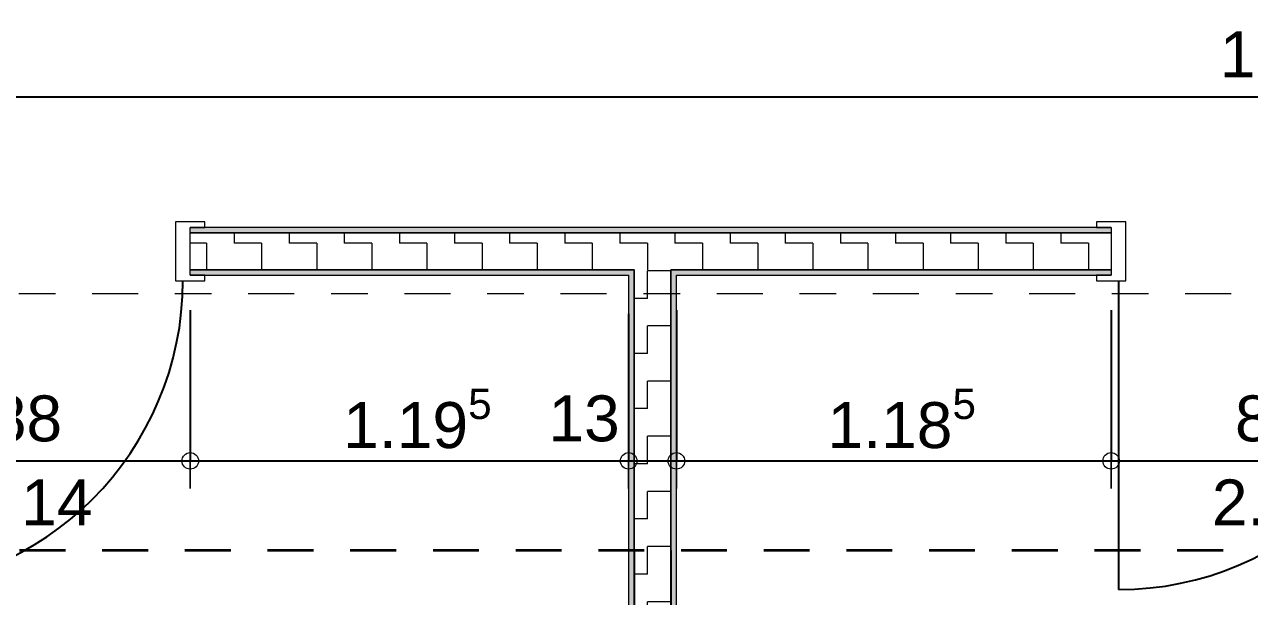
# Model space of a CAD drawing. Header units: metres. Extents: x -94.5 to -10.5, y 121.5 to 156.5.
# Drawn here: x -48.42 to -45.086, y 138.014 to 139.57 of the extents above; entities that cross this region are included whole.
import ezdxf

# ---------------------------------------------------------------- set-up
doc = ezdxf.new("R2010")
doc.units = ezdxf.units.M
doc.header["$PDMODE"] = 65
for name, pattern in [('AUSGEZOGEN', [0]), ('GETRENNT2_S10', [0.255, 0.125, -0.065, 0, -0.065]), ('STRICHLINIE_S4', [0.165, 0.125, -0.04]), ('VERDECKT2_S2', [0.09, 0.05, -0.04])]:
    doc.linetypes.add(name, pattern=pattern)
doc.layers.add('XR$1$_3808', color=7, linetype='Continuous')
for name, color, linetype, lineweight in [('XR$1$Bauachsen_grob', 7, 'GETRENNT2_S10', 13), ('XR$1$Hilfskonstruktion', 5, 'VERDECKT2_S2', 13), ('XR$1$Leichtbauwaende', 7, 'AUSGEZOGEN', 18), ('XR$1$Schnittbegrenzung', 7, 'AUSGEZOGEN', 13), ('XR$1$Tuerblatt', 7, 'AUSGEZOGEN', 18), ('XR$1$Werkplan-_Ausfuehrungsmasse', 7, 'AUSGEZOGEN', 13)]:
    doc.layers.add(name, color=color, linetype=linetype, lineweight=lineweight)
doc.styles.add('ARIAL', font='ARIAL.TTF')
doc.dimstyles.new('_DIMSTYLE_3', dxfattribs={"dimtxt": 0.125, "dimasz": 0.15, "dimexe": 0, "dimexo": 0, "dimgap": 0.0625, "dimtad": 2, "dimrnd": 0.005, "dimzin": 4, "dimdsep": 46, "dimtxsty": 'ARIAL', "dimblk1": 'ALL_ML_KREIS', "dimblk2": 'ALL_ML_KREIS', "dimsah": 1, "dimcen": 0, "dimclrd": 256, "dimclre": 256, "dimclrt": 256, "dimadec": 0, "dimazin": 0, "dimtfac": 1, "dimtdec": 0, "dimtix": 1, "dimtmove": 2, "dimatfit": 3, "dimfxl": 0, "dimtzin": 0, "dimlwd": 0, "dimlwe": -1, "dimarcsym": 0})
doc.dimstyles.new('_DIMSTYLE_6', dxfattribs={"dimtxt": 0.125, "dimasz": 0.15, "dimexe": 0, "dimexo": 0, "dimgap": 0.0625, "dimtad": 2, "dimdec": 1, "dimlfac": 100, "dimrnd": 0.5, "dimzin": 4, "dimdsep": 46, "dimtxsty": 'ARIAL', "dimblk1": 'ALL_ML_KREIS', "dimblk2": 'ALL_ML_KREIS', "dimsah": 1, "dimcen": 0, "dimclrd": 256, "dimclre": 256, "dimclrt": 256, "dimadec": 0, "dimazin": 0, "dimtfac": 1, "dimtdec": 0, "dimtix": 1, "dimtmove": 2, "dimatfit": 3, "dimfxl": 0, "dimtvp": 1.2, "dimtzin": 0, "dimlwd": 0, "dimlwe": -1, "dimarcsym": 0})
doc.dimstyles.new('_DIMSTYLE_7', dxfattribs={"dimtxt": 0.125, "dimasz": 0.15, "dimexe": 0, "dimexo": 0, "dimgap": 0.0625, "dimtad": 2, "dimdec": 3, "dimrnd": 0.005, "dimzin": 4, "dimdsep": 46, "dimtxsty": 'ARIAL', "dimblk1": 'ALL_ML_KREIS', "dimblk2": 'ALL_ML_KREIS', "dimsah": 1, "dimcen": 0, "dimclrd": 256, "dimclre": 256, "dimclrt": 256, "dimadec": 0, "dimazin": 0, "dimtfac": 1, "dimtdec": 0, "dimtix": 1, "dimtmove": 2, "dimatfit": 3, "dimfxl": 0, "dimtzin": 0, "dimlwd": 0, "dimlwe": -1, "dimarcsym": 0})
doc.dimstyles.new('_DIMSTYLE_9', dxfattribs={"dimtxt": 0.125, "dimasz": 0.15, "dimexe": 0, "dimexo": 0, "dimgap": 0.0625, "dimtad": 2, "dimdec": 1, "dimlfac": 100, "dimrnd": 0.5, "dimzin": 4, "dimdsep": 46, "dimtxsty": 'ARIAL', "dimblk1": 'ALL_ML_KREIS', "dimblk2": 'ALL_ML_KREIS', "dimsah": 1, "dimcen": 0, "dimclrd": 256, "dimclre": 256, "dimclrt": 256, "dimadec": 0, "dimazin": 0, "dimtfac": 1, "dimtdec": 0, "dimtix": 1, "dimtmove": 2, "dimatfit": 3, "dimfxl": 0, "dimtzin": 0, "dimlwd": 0, "dimlwe": -1, "dimarcsym": 0})

# ---------------------------------------------------------------- blocks, each defined once
blk = doc.blocks.new('ALL_ML_KREIS')
at = {"color": 0, "linetype": 'ByBlock', "lineweight": -2}
for p, q in [((0, -0.5), (0, 0.5)), ((-1, 0), (0.5, 0))]:
    blk.add_line(p, q, dxfattribs=at)
blk.add_circle((0, 0), 0.15, dxfattribs=at)
blk = doc.blocks.new('*D253')
at = {"layer": 'DEFPOINTS'}
for p in [(-53.4181, 139.373), (-53.4181, 139.173), (-36.4881, 139.018)]:
    blk.add_point(p, dxfattribs=at)
at = {"layer": 'XR$1$Werkplan-_Ausfuehrungsmasse', "lineweight": -2}
for p, q in [((-53.4181, 139.233), (-53.4181, 139.373)), ((-53.4181, 139.373), (-36.4881, 139.373)), ((-36.4881, 139.093), (-36.4881, 139.373))]:
    blk.add_line(p, q, dxfattribs=at)
at = {"layer": 'XR$1$Werkplan-_Ausfuehrungsmasse', "xscale": 0.15, "yscale": 0.15, "zscale": 0.15, "rotation": 180}
blk.add_blockref('ALL_ML_KREIS', (-53.4181, 139.373), dxfattribs=at)
at = {"layer": 'XR$1$Werkplan-_Ausfuehrungsmasse', "xscale": 0.15, "yscale": 0.15, "zscale": 0.15}
blk.add_blockref('ALL_ML_KREIS', (-36.4881, 139.373), dxfattribs=at)
at = {"layer": 'XR$1$Werkplan-_Ausfuehrungsmasse', "insert": (-44.9489, 139.4878), "char_height": 0.125, "width": 0.625, "attachment_point": 5, "style": 'ARIAL'}
blk.add_mtext('\\A1;{\\A1;{16.93\\H0.082500;\\S^ ;}}', dxfattribs=at)
blk = doc.blocks.new('COMPLEXOBJECT_7')
at = {"layer": 'XR$1$Bauachsen_grob', "color": 8}
blk.add_line((-80.9611, 138.838), (-13.4611, 138.838), dxfattribs=at)
blk = doc.blocks.new('Tür_2_$F2')
at = {"layer": 'XR$1$_3808', "color": 7, "linetype": 'AUSGEZOGEN', "lineweight": -3}
blk.add_line((0.86, 0.145), (0.86, 0.985), dxfattribs=at)
at = {"layer": 'XR$1$_3808', "color": 7, "linetype": 'AUSGEZOGEN', "lineweight": 18}
for points in [[(0, 0.065), (0, 0), (-0.04, 0), (-0.04, -0.015), (0.04, -0.015), (0.04, 0.145), (-0.04, 0.145), (-0.04, 0.13), (0, 0.13), (0, 0.065)], [(0.84, 0.065), (0.84, -0.015), (0.92, -0.015), (0.92, 0), (0.88, 0), (0.88, 0.13), (0.92, 0.13), (0.92, 0.145), (0.84, 0.145), (0.84, 0.065)]]:
    blk.add_lwpolyline(points, close=True, dxfattribs=at)
at = {"layer": 'XR$1$_3808', "color": 7, "linetype": 'AUSGEZOGEN', "lineweight": -3}
blk.add_arc((0.86, 0.145), 0.84, 90, 180, dxfattribs=at)
blk = doc.blocks.new('COMPLEXOBJECT_9')
at = {"layer": 'XR$1$Schnittbegrenzung', "color": 12, "linetype": 'STRICHLINIE_S4', "lineweight": 35}
blk.add_line((-28.9585, 138.1391), (-82.7811, 138.1391), dxfattribs=at)
blk = doc.blocks.new('*D442')
at = {"layer": 'DEFPOINTS'}
for p in [(-48.8491, 138.888), (-47.9691, 138.888), (-48.8491, 138.383)]:
    blk.add_point(p, dxfattribs=at)
at = {"layer": 'XR$1$Werkplan-_Ausfuehrungsmasse', "lineweight": -2}
for p, q in [((-48.8491, 138.793), (-48.8491, 138.383)), ((-47.9691, 138.793), (-47.9691, 138.383)), ((-48.8491, 138.383), (-47.9691, 138.383))]:
    blk.add_line(p, q, dxfattribs=at)
at = {"layer": 'XR$1$Werkplan-_Ausfuehrungsmasse', "xscale": 0.15, "yscale": 0.15, "zscale": 0.15, "rotation": 180}
blk.add_blockref('ALL_ML_KREIS', (-48.8491, 138.383), dxfattribs=at)
at = {"layer": 'XR$1$Werkplan-_Ausfuehrungsmasse', "xscale": 0.15, "yscale": 0.15, "zscale": 0.15}
blk.add_blockref('ALL_ML_KREIS', (-47.9691, 138.383), dxfattribs=at)
at = {"layer": 'XR$1$Werkplan-_Ausfuehrungsmasse', "insert": (-48.4149, 138.4977), "char_height": 0.125, "width": 0.5, "attachment_point": 5, "style": 'ARIAL'}
blk.add_mtext('\\A1;{\\A1;{88\\H0.082500;\\S^ ;}}', dxfattribs=at)
at = {"layer": 'XR$1$Werkplan-_Ausfuehrungsmasse', "insert": (-48.5748, 138.3325), "char_height": 0.125, "width": 0.00625, "attachment_point": 1, "line_spacing_factor": 0.60241, "style": 'ARIAL'}
blk.add_mtext('\\A1;{2.14\\H0.082500;\\S^ ;}', dxfattribs=at)
blk = doc.blocks.new('*D443')
at = {"layer": 'DEFPOINTS'}
for p in [(-47.9691, 138.888), (-46.7761, 138.888), (-47.9691, 138.383)]:
    blk.add_point(p, dxfattribs=at)
at = {"layer": 'XR$1$Werkplan-_Ausfuehrungsmasse', "lineweight": -2}
for p, q in [((-47.9691, 138.793), (-47.9691, 138.383)), ((-46.7761, 138.783), (-46.7761, 138.383)), ((-47.9691, 138.383), (-46.7761, 138.383))]:
    blk.add_line(p, q, dxfattribs=at)
at = {"layer": 'XR$1$Werkplan-_Ausfuehrungsmasse', "xscale": 0.15, "yscale": 0.15, "zscale": 0.15, "rotation": 180}
blk.add_blockref('ALL_ML_KREIS', (-47.9691, 138.383), dxfattribs=at)
at = {"layer": 'XR$1$Werkplan-_Ausfuehrungsmasse', "xscale": 0.15, "yscale": 0.15, "zscale": 0.15}
blk.add_blockref('ALL_ML_KREIS', (-46.7761, 138.383), dxfattribs=at)
at = {"layer": 'XR$1$Werkplan-_Ausfuehrungsmasse', "insert": (-47.3508, 138.4977), "char_height": 0.125, "width": 0.625, "attachment_point": 5, "style": 'ARIAL'}
blk.add_mtext('\\A1;{\\A1;{1.19\\H0.082500;\\S5^ ;}}', dxfattribs=at)
blk = doc.blocks.new('*D444')
at = {"layer": 'DEFPOINTS'}
for p in [(-46.7761, 138.888), (-46.6461, 138.888), (-46.7761, 138.383)]:
    blk.add_point(p, dxfattribs=at)
at = {"layer": 'XR$1$Werkplan-_Ausfuehrungsmasse', "lineweight": -2}
for p, q in [((-46.6461, 138.793), (-46.6461, 138.383)), ((-46.7761, 138.783), (-46.7761, 138.383)), ((-46.7761, 138.383), (-46.6461, 138.383))]:
    blk.add_line(p, q, dxfattribs=at)
at = {"layer": 'XR$1$Werkplan-_Ausfuehrungsmasse', "xscale": 0.15, "yscale": 0.15, "zscale": 0.15, "rotation": 180}
blk.add_blockref('ALL_ML_KREIS', (-46.7761, 138.383), dxfattribs=at)
at = {"layer": 'XR$1$Werkplan-_Ausfuehrungsmasse', "xscale": 0.15, "yscale": 0.15, "zscale": 0.15}
blk.add_blockref('ALL_ML_KREIS', (-46.6461, 138.383), dxfattribs=at)
at = {"layer": 'XR$1$Werkplan-_Ausfuehrungsmasse', "insert": (-46.8974, 138.4978), "char_height": 0.125, "width": 0.5, "attachment_point": 5, "style": 'ARIAL'}
blk.add_mtext('\\A1;{\\A1;{13\\H0.082500;\\S^ ;}}', dxfattribs=at)
blk = doc.blocks.new('*D445')
at = {"layer": 'DEFPOINTS'}
for p in [(-46.6461, 138.888), (-45.4631, 138.888), (-46.6461, 138.383)]:
    blk.add_point(p, dxfattribs=at)
at = {"layer": 'XR$1$Werkplan-_Ausfuehrungsmasse', "lineweight": -2}
for p, q in [((-46.6461, 138.793), (-46.6461, 138.383)), ((-45.4631, 138.793), (-45.4631, 138.383)), ((-46.6461, 138.383), (-45.4631, 138.383))]:
    blk.add_line(p, q, dxfattribs=at)
at = {"layer": 'XR$1$Werkplan-_Ausfuehrungsmasse', "xscale": 0.15, "yscale": 0.15, "zscale": 0.15, "rotation": 180}
blk.add_blockref('ALL_ML_KREIS', (-46.6461, 138.383), dxfattribs=at)
at = {"layer": 'XR$1$Werkplan-_Ausfuehrungsmasse', "xscale": 0.15, "yscale": 0.15, "zscale": 0.15}
blk.add_blockref('ALL_ML_KREIS', (-45.4631, 138.383), dxfattribs=at)
at = {"layer": 'XR$1$Werkplan-_Ausfuehrungsmasse', "insert": (-46.0328, 138.4977), "char_height": 0.125, "width": 0.625, "attachment_point": 5, "style": 'ARIAL'}
blk.add_mtext('\\A1;{\\A1;{1.18\\H0.082500;\\S5^ ;}}', dxfattribs=at)
blk = doc.blocks.new('*D446')
at = {"layer": 'DEFPOINTS'}
for p in [(-45.4631, 138.888), (-44.5831, 138.888), (-45.4631, 138.383)]:
    blk.add_point(p, dxfattribs=at)
at = {"layer": 'XR$1$Werkplan-_Ausfuehrungsmasse', "lineweight": -2}
for p, q in [((-45.4631, 138.793), (-45.4631, 138.383)), ((-44.5831, 138.793), (-44.5831, 138.383)), ((-45.4631, 138.383), (-44.5831, 138.383))]:
    blk.add_line(p, q, dxfattribs=at)
at = {"layer": 'XR$1$Werkplan-_Ausfuehrungsmasse', "xscale": 0.15, "yscale": 0.15, "zscale": 0.15, "rotation": 180}
blk.add_blockref('ALL_ML_KREIS', (-45.4631, 138.383), dxfattribs=at)
at = {"layer": 'XR$1$Werkplan-_Ausfuehrungsmasse', "xscale": 0.15, "yscale": 0.15, "zscale": 0.15}
blk.add_blockref('ALL_ML_KREIS', (-44.5831, 138.383), dxfattribs=at)
at = {"layer": 'XR$1$Werkplan-_Ausfuehrungsmasse', "insert": (-45.0289, 138.4977), "char_height": 0.125, "width": 0.5, "attachment_point": 5, "style": 'ARIAL'}
blk.add_mtext('\\A1;{\\A1;{88\\H0.082500;\\S^ ;}}', dxfattribs=at)
at = {"layer": 'XR$1$Werkplan-_Ausfuehrungsmasse', "insert": (-45.1888, 138.3325), "char_height": 0.125, "width": 0.00625, "attachment_point": 1, "line_spacing_factor": 0.60241, "style": 'ARIAL'}
blk.add_mtext('\\A1;{2.14\\H0.082500;\\S^ ;}', dxfattribs=at)

msp = doc.modelspace()

# ---------------------------------------------------------------- hatches: boundary and pattern name
at = {"layer": 'XR$1$Leichtbauwaende', "linetype": 'AUSGEZOGEN', "lineweight": 13}
for points in [[(-47.9691, 139.003), (-45.4631, 139.003), (-45.4631, 139.018), (-47.9691, 139.018)], [(-46.7611, 138.888), (-46.7611, 138.903), (-47.9691, 138.903), (-47.9691, 138.888)], [(-46.7611, 136.653), (-46.7611, 138.888), (-46.7761, 138.888), (-46.7761, 136.653)], [(-46.6611, 138.888), (-45.4631, 138.888), (-45.4631, 138.903), (-46.6611, 138.903)], [(-46.6461, 136.653), (-46.6461, 138.888), (-46.6611, 138.888), (-46.6611, 136.653)]]:
    msp.add_hatch(color=35, dxfattribs=at).paths.add_polyline_path(points)
h = msp.add_hatch(dxfattribs=at)
h.set_pattern_fill('MUSTER', color=256, scale=0.075, angle=180, style=0, pattern_type=2)
h.set_pattern_definition([(180, (-0.15, -0.15), (-0.075, -0.075), [0.075, -0.075]), (270, (-0.15, -0.15), (0.075, -0.075), [0.075, -0.075])])
h.paths.add_polyline_path([(-45.4631, 139.003), (-47.9691, 139.003), (-47.9691, 138.903), (-45.4631, 138.903)], flags=0)
h = msp.add_hatch(dxfattribs=at)
h.set_pattern_fill('MUSTER', color=256, scale=0.075, angle=90, style=0, pattern_type=2)
h.set_pattern_definition([(90, (-0.15, 0.15), (-0.075, 0.075), [0.075, -0.075]), (180, (-0.15, 0.15), (-0.075, -0.075), [0.075, -0.075])])
h.paths.add_polyline_path([(-46.6611, 136.638), (-46.6611, 138.903), (-46.7611, 138.903), (-46.7611, 136.638)], flags=0)

# ---------------------------------------------------------------- linework, layer by layer
at = {"layer": 'XR$1$Hilfskonstruktion', "color": 6, "linetype": 'AUSGEZOGEN', "lineweight": 25}
for p, q in [((-46.7611, 138.1391), (-46.7611, 136.333)), ((-46.6611, 138.1391), (-46.6611, 136.333))]:
    msp.add_line(p, q, dxfattribs=at)
at = {"layer": 'XR$1$Leichtbauwaende', "linetype": 'AUSGEZOGEN', "lineweight": 18}
for p, q in [((-47.9691, 139.003), (-47.9691, 139.018)), ((-45.4631, 139.018), (-47.9691, 139.018)), ((-45.4631, 139.018), (-45.4631, 139.003)), ((-47.9691, 138.903), (-47.9691, 139.003)), ((-47.9691, 139.003), (-45.4631, 139.003)), ((-45.4631, 139.003), (-47.9691, 139.003)), ((-45.4631, 139.003), (-45.4631, 138.903)), ((-47.9691, 138.888), (-47.9691, 138.903)), ((-46.7611, 138.903), (-47.9691, 138.903)), ((-47.9691, 138.903), (-46.7611, 138.903)), ((-47.9691, 138.888), (-46.7761, 138.888)), ((-46.7761, 138.888), (-46.7761, 136.653)), ((-46.7611, 138.888), (-46.7611, 138.903)), ((-46.7611, 138.903), (-46.7611, 138.888)), ((-46.7611, 136.653), (-46.7611, 138.888)), ((-46.7611, 138.888), (-46.7611, 136.653)), ((-45.4631, 138.903), (-46.6611, 138.903)), ((-46.6611, 138.903), (-46.6611, 138.888)), ((-46.6611, 138.903), (-45.4631, 138.903)), ((-46.6611, 138.888), (-46.6611, 138.903)), ((-46.6611, 138.888), (-46.6611, 136.653)), ((-46.6611, 136.653), (-46.6611, 138.888)), ((-46.6461, 138.888), (-45.4631, 138.888)), ((-46.6461, 136.653), (-46.6461, 138.888)), ((-45.4631, 138.903), (-45.4631, 138.888))]:
    msp.add_line(p, q, dxfattribs=at)

# ---------------------------------------------------------------- block references
at = {"layer": 'XR$1$Bauachsen_grob', "color": 8}
msp.add_blockref('COMPLEXOBJECT_7', (0, 0), dxfattribs=at)
at = {"layer": 'XR$1$Schnittbegrenzung', "color": 12, "lineweight": 35}
msp.add_blockref('COMPLEXOBJECT_9', (0, 0), dxfattribs=at)
at = {"layer": 'XR$1$Tuerblatt', "linetype": 'AUSGEZOGEN', "lineweight": -3, "rotation": 180}
for p in [(-47.9691, 139.018), (-44.5831, 139.018)]:
    msp.add_blockref('Tür_2_$F2', p, dxfattribs=at)

# ---------------------------------------------------------------- dimensions: what is measured, and where the dimension line sits
at = {"layer": 'XR$1$Werkplan-_Ausfuehrungsmasse'}
for base, p1, p2, dimstyle, picture, middle in [((-36.4881, 139.373), (-53.4181, 139.233), (-36.4881, 139.093), '_DIMSTYLE_3', '*D253', (-44.9489, 139.4878)), ((-46.7761, 138.383), (-47.9691, 138.793), (-46.7761, 138.783), '_DIMSTYLE_7', '*D443', (-47.3508, 138.4977)), ((-46.6461, 138.383), (-46.7761, 138.783), (-46.6461, 138.793), '_DIMSTYLE_6', '*D444', (-46.8974, 138.4978)), ((-45.4631, 138.383), (-46.6461, 138.793), (-45.4631, 138.793), '_DIMSTYLE_7', '*D445', (-46.0328, 138.4977))]:
    dim = msp.add_linear_dim(base=base, p1=p1, p2=p2, dimstyle=dimstyle, override={"dimpost": '<>', "dimclrd": 256, "dimclre": 256, "dimclrt": 256, "dimlwd": 0, "dimlwe": 65535}, dxfattribs=at)
    dim.commit()
    dim.dimension.update_dxf_attribs({"geometry": picture, "text_midpoint": middle, "dimtype": 160})
for base, p1, p2, picture, middle in [((-47.9691, 138.383), (-48.8491, 138.793), (-47.9691, 138.793), '*D442', (-48.4149, 138.4977)), ((-44.5831, 138.383), (-45.4631, 138.793), (-44.5831, 138.793), '*D446', (-45.0289, 138.4977))]:
    dim = msp.add_linear_dim(base=base, p1=p1, p2=p2, text='<>\\X\\A1;{2.14\\H0.082500;\\S^ ;}', dimstyle='_DIMSTYLE_9', override={"dimpost": '<>', "dimclrd": 256, "dimclre": 256, "dimclrt": 256, "dimlwd": 0, "dimlwe": 65535}, dxfattribs=at)
    dim.commit()
    dim.dimension.update_dxf_attribs({"geometry": picture, "text_midpoint": middle, "dimtype": 160})

doc.saveas('drawing.dxf')
